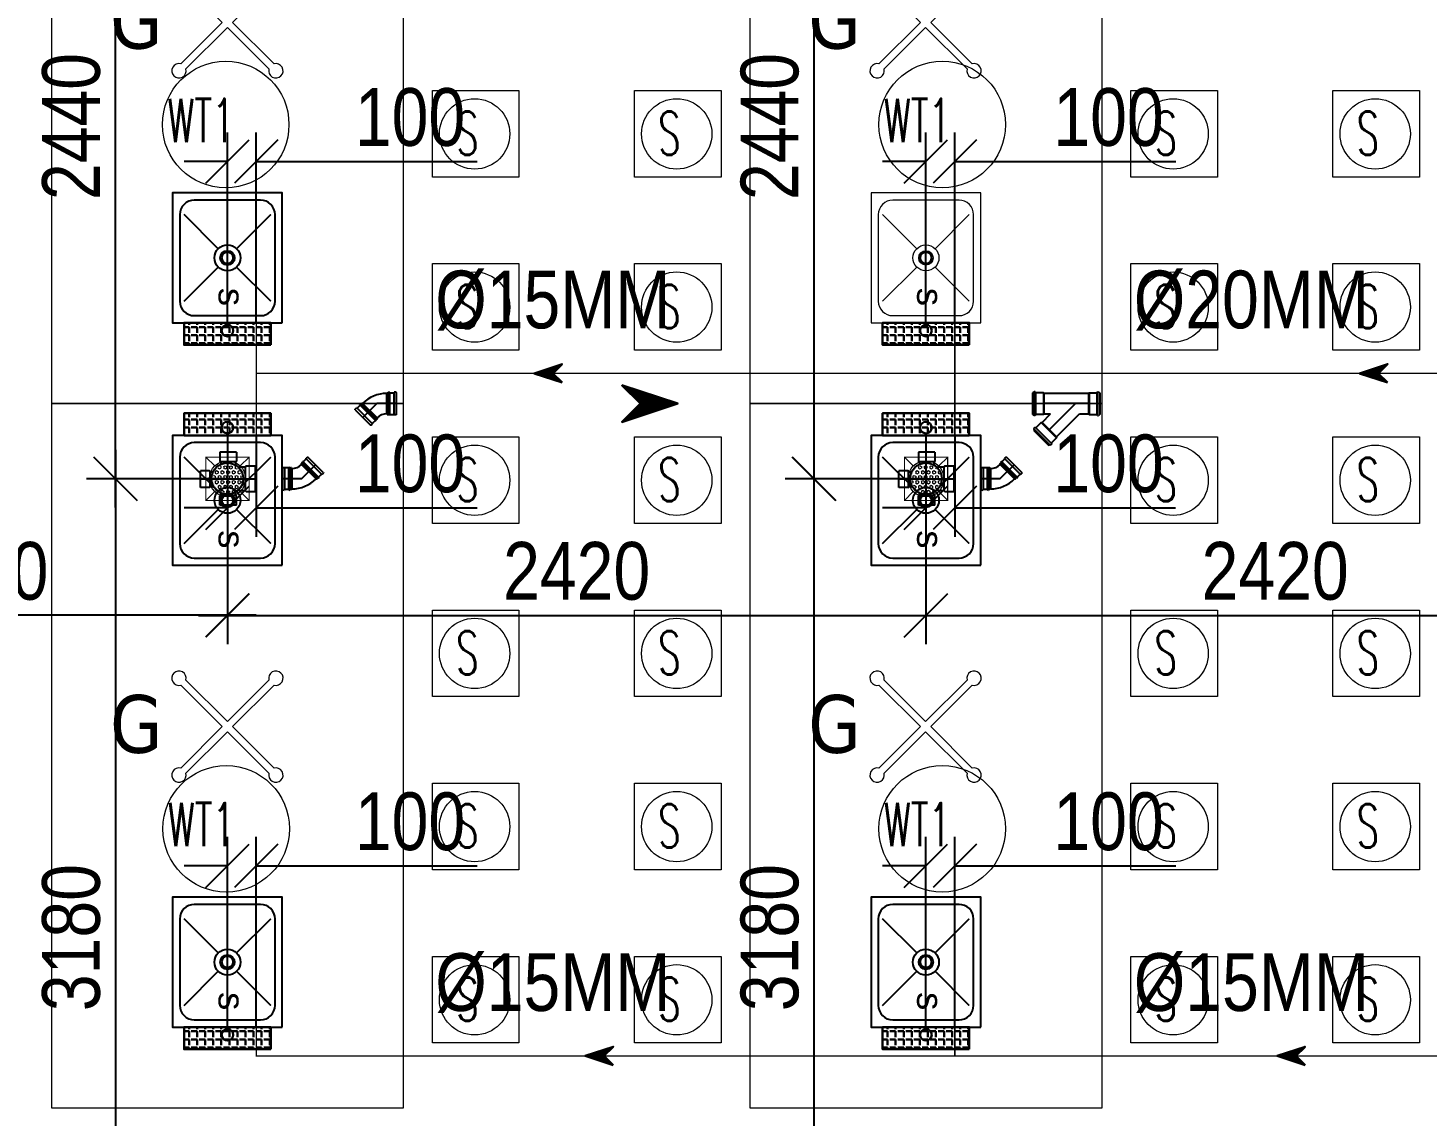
# Model space of a CAD drawing. Header units: inches. Extents: x 5899882 to 5988838, y -468923 to -96891.
# Drawn here: x 5971288 to 5976135, y -145868 to -142098 of the extents above; entities that cross this region are included whole.
import ezdxf

# ---------------------------------------------------------------- set-up
doc = ezdxf.new("R2010")
doc.units = ezdxf.units.IN
doc.header["$MEASUREMENT"] = 0
doc.linetypes.add('1', pattern=[0])
doc.layers.get('Defpoints').update_dxf_attribs({"color": 8})
for name, color, linetype in [('0- SLC ARCH LAYOUT', 7, 'Continuous'), ('0- SLC DIMENSION', 7, 'Continuous'), ('0-SLC-40 MM Waste water pipe', 3, 'Continuous'), ('0-SLC-75MM WASTE PIPE', 6, 'Continuous'), ('0-SLC-DOMESTIC LINE', 5, 'DOMESTIC_LINE'), ('0-SLC-Multi nahani trap', 6, 'Continuous'), ('0-SLC-Toilet fixture', 5, 'Continuous'), ('A-WALL-PATT', 252, 'Continuous')]:
    doc.layers.add(name, color=color, linetype=linetype)
for name, color, linetype, lineweight in [('0-SLC-100 mm Multi nahani trap jali', 253, 'Continuous', 13), ('ARLC-FUR (NOMN)', 8, 'Continuous', 9), ('ARLC-FURN', 8, 'Continuous', 9), ('ARLC-GAS BURNER', 8, 'Continuous', 5), ('ARLC-SINK', 8, 'Continuous', 9)]:
    doc.layers.add(name, color=color, linetype=linetype, lineweight=lineweight)
doc.styles.add('ARIAL', font='tahoma.ttf')
doc.styles.add('RS', font='simplex8.shx', dxfattribs={"width": 0.6, "height": 150})
doc.styles.get("Standard").update_dxf_attribs({"font": 'arial.ttf'})
doc.styles.add('swis cn bt', font='swissc.ttf')
doc.linetypes.add('DOMESTIC_LINE', pattern='A,0.5,-0.2,["DWS",ARIAL,S=0.1,R=0,X=-0.1,Y=-0.05],-0.25', length=0.95)
doc.dimstyles.new('SLC', dxfattribs={"dimtxt": 200, "dimasz": 150, "dimexe": 100, "dimexo": 0, "dimgap": 50, "dimtad": 1, "dimdec": 0, "dimrnd": 5, "dimzin": 1, "dimdsep": 46, "dimtxsty": 'swis cn bt', "dimblk": 'OBLIQUE', "dimcen": 60, "dimdle": 100, "dimclrd": 256, "dimclre": 256, "dimclrt": 256, "dimazin": 0, "dimtfac": 1, "dimtdec": 0, "dimtofl": 0, "dimtmove": 0, "dimatfit": 3, "dimfxl": 0.18, "dimtolj": 1, "dimtzin": 0, "dimarcsym": 0})

# ---------------------------------------------------------------- blocks, each defined once
blk = doc.blocks.new('sink450')
at = {"layer": 'ARLC-SINK'}
for p, q in [((5952386.3, -145910.2), (5952504.4, -146028.4)), ((5952686.3, -145910.2), (5952568.1, -146028.4)), ((5952504.4, -146092), (5952386.3, -146210.2)), ((5952568.1, -146092), (5952686.3, -146210.2))]:
    blk.add_line(p, q, dxfattribs=at)
blk.add_lwpolyline([(5952311.3, -146250.2), (5952761.3, -146250.2), (5952761.3, -145870.2), (5952311.3, -145870.2)], close=True, dxfattribs=at)
blk.add_lwpolyline([(5952386.3, -146225.2), (5952686.3, -146225.2, 0.414214), (5952736.3, -146175.2), (5952736.3, -145945.2, 0.414214), (5952686.3, -145895.2), (5952386.3, -145895.2, 0.414214), (5952336.3, -145945.2), (5952336.3, -146175.2, 0.414214)], format="xyb", close=True, dxfattribs=at)
for radius in [45, 25]:
    blk.add_circle((5952536.3, -146060.2), radius, dxfattribs=at)
at = {"layer": 'ARLC-FURN', "insert": (5952068.9, -146037.5), "char_height": 0.2, "width": 58.389, "attachment_point": 1}
blk.add_mtext('s', dxfattribs=at)
at = {"layer": 'ARLC-SINK'}
blk.add_text('s', height=90, dxfattribs=at).set_placement((5952640.1, -146090.8))
blk = doc.blocks.new('FGVRRGBV')
at = {"layer": 'ARLC-GAS BURNER'}
for points in [[(5956168.2, -143896.6), (5956312, -143752.8), (5956168.2, -143609)], [(5956329.7, -143735.1), (5956185.9, -143591.3)], [(5956329.7, -143735.1), (5956473.4, -143591.3)], [(5956491.1, -143896.6), (5956347.3, -143752.8), (5956491.1, -143609)], [(5956329.7, -143770.5), (5956185.9, -143914.3)], [(5956329.7, -143770.5), (5956473.4, -143914.3)]]:
    blk.add_lwpolyline(points, dxfattribs=at)
for centre, start, end in [((5956161.7, -143584.9), 345, 285), ((5956497.6, -143584.9), 255, 195), ((5956161.7, -143920.7), 75, 15), ((5956497.6, -143920.7), 165, 105)]:
    blk.add_arc(centre, 25, start, end, dxfattribs=at)
at = {"layer": 'ARLC-GAS BURNER', "insert": (5956014.2, -143745.3), "char_height": 200, "attachment_point": 5, "style": 'ARIAL'}
blk.add_mtext('\\A1;G', dxfattribs=at)
blk = doc.blocks.new('gr.floor')
at = {"layer": 'ARLC-FUR (NOMN)'}
for centre, radius in [((26789.1, -35418), 219.2), ((29271.4, -35418), 219.2), ((27651.5, -35450.4), 121.8), ((28351.5, -35450.4), 121.8), ((30071.5, -35450.4), 121.8), ((30771.5, -35450.4), 121.8), ((27651.5, -36050.4), 121.8), ((28351.5, -36050.4), 121.8), ((30071.5, -36050.4), 121.8), ((30771.5, -36050.4), 121.8), ((27651.5, -36650.4), 121.8), ((28351.5, -36650.4), 121.8), ((30071.5, -36650.4), 121.8), ((30771.5, -36650.4), 121.8), ((27651.5, -37250.4), 121.8), ((28351.5, -37250.4), 121.8), ((30071.5, -37250.4), 121.8), ((30771.5, -37250.4), 121.8), ((26790.8, -37858), 219.2), ((29271.4, -37858), 219.2), ((27651.5, -37850.4), 121.8), ((28351.5, -37850.4), 121.8), ((30071.5, -37850.4), 121.8), ((30771.5, -37850.4), 121.8), ((27651.5, -38450.4), 121.8), ((28351.5, -38450.4), 121.8), ((30071.5, -38450.4), 121.8), ((30771.5, -38450.4), 121.8)]:
    blk.add_circle(centre, radius, dxfattribs=at)
at = {"layer": 'ARLC-FURN'}
for points in [[(26185, -33945), (26185, -36385), (27405, -36385), (27405, -33945)], [(28605, -33945), (28605, -36385), (29825, -36385), (29825, -33945)], [(27805, -35600), (27505, -35600), (27505, -35300), (27805, -35300)], [(28505, -35600), (28205, -35600), (28205, -35300), (28505, -35300)], [(30225, -35600), (29925, -35600), (29925, -35300), (30225, -35300)], [(30925, -35600), (30625, -35600), (30625, -35300), (30925, -35300)], [(27805, -36200), (27505, -36200), (27505, -35900), (27805, -35900)], [(28505, -36200), (28205, -36200), (28205, -35900), (28505, -35900)], [(30225, -36200), (29925, -36200), (29925, -35900), (30225, -35900)], [(30925, -36200), (30625, -36200), (30625, -35900), (30925, -35900)], [(26185, -36385), (26185, -38825), (27405, -38825), (27405, -36385)], [(28605, -36385), (28605, -38825), (29825, -38825), (29825, -36385)], [(27805, -36800), (27505, -36800), (27505, -36500), (27805, -36500)], [(28505, -36800), (28205, -36800), (28205, -36500), (28505, -36500)], [(30225, -36800), (29925, -36800), (29925, -36500), (30225, -36500)], [(30925, -36800), (30625, -36800), (30625, -36500), (30925, -36500)], [(27805, -37400), (27505, -37400), (27505, -37100), (27805, -37100)], [(28505, -37400), (28205, -37400), (28205, -37100), (28505, -37100)], [(30225, -37400), (29925, -37400), (29925, -37100), (30225, -37100)], [(30925, -37400), (30625, -37400), (30625, -37100), (30925, -37100)], [(27805, -38000), (27505, -38000), (27505, -37700), (27805, -37700)], [(28505, -38000), (28205, -38000), (28205, -37700), (28505, -37700)], [(30225, -38000), (29925, -38000), (29925, -37700), (30225, -37700)], [(30925, -38000), (30625, -38000), (30625, -37700), (30925, -37700)], [(27805, -38600), (27505, -38600), (27505, -38300), (27805, -38300)], [(28505, -38600), (28205, -38600), (28205, -38300), (28505, -38300)], [(30225, -38600), (29925, -38600), (29925, -38300), (30225, -38300)], [(30925, -38600), (30625, -38600), (30625, -38300), (30925, -38300)]]:
    blk.add_lwpolyline(points, close=True, dxfattribs=at)
at = {"layer": 'ARLC-FURN', "rotation": 270}
for p in [(172855.2, 5916656.3), (175275.2, 5916656.3), (172855.2, 5915816.3), (175275.2, 5915816.3), (172855.2, 5914216.3), (175275.2, 5914216.3)]:
    blk.add_blockref('sink450', p, dxfattribs=at)
at = {"layer": 'ARLC-GAS BURNER'}
for p in [(-5929534.7, 108688.8), (-5927115.9, 108688.8), (-5929534.7, 106248.8), (-5927115.9, 106248.8)]:
    blk.add_blockref('FGVRRGBV', p, dxfattribs=at)
at = {"layer": 'ARLC-FUR (NOMN)', "style": 'RS', "width": 0.6}
for s, p in [('WT1', (26587.8, -35478.5)), ('WT1', (29070, -35478.5)), ('S ', (27587.3, -35523.2)), ('S ', (28287.3, -35523.2)), ('S ', (30007.3, -35523.2)), ('S ', (30707.3, -35523.2)), ('S ', (27587.3, -36123.2)), ('S ', (28287.3, -36123.2)), ('S ', (30007.3, -36123.2)), ('S ', (30707.3, -36123.2)), ('S ', (27587.3, -36723.2)), ('S ', (28287.3, -36723.2)), ('S ', (30007.3, -36723.2)), ('S ', (30707.3, -36723.2)), ('S ', (27587.3, -37323.2)), ('S ', (28287.3, -37323.2)), ('S ', (30007.3, -37323.2)), ('S ', (30707.3, -37323.2)), ('WT1', (26589.4, -37918.5)), ('S ', (27587.3, -37923.2)), ('S ', (28287.3, -37923.2)), ('WT1', (29070, -37918.5)), ('S ', (30007.3, -37923.2)), ('S ', (30707.3, -37923.2)), ('S ', (27587.3, -38523.2)), ('S ', (28287.3, -38523.2)), ('S ', (30007.3, -38523.2)), ('S ', (30707.3, -38523.2))]:
    blk.add_text(s, height=150, dxfattribs=at).set_placement(p)
blk = doc.blocks.new('sink22')
at = {"color": 0}
for p, q in [((-150, 150), (-31.8, 31.8)), ((-150, 150), (-31.8, 31.8)), ((31.8, 31.8), (150, 150)), ((31.8, 31.8), (150, 150)), ((-150, -150), (-31.8, -31.8)), ((-150, -150), (-31.8, -31.8)), ((31.8, -31.8), (150, -150)), ((31.8, -31.8), (150, -150))]:
    blk.add_line(p, q, dxfattribs=at)
blk.add_lwpolyline([(-225, -190), (225, -190), (225, 190), (-225, 190)], close=True, dxfattribs=at)
blk.add_lwpolyline([(-150, -165), (150, -165, 0.414214), (200, -115), (200, 115, 0.414214), (150, 165), (-150, 165, 0.414214), (-200, 115), (-200, -115, 0.414214)], format="xyb", close=True, dxfattribs=at)
for radius in [45, 45, 25, 25]:
    blk.add_circle((0, 0), radius, dxfattribs=at)
blk = doc.blocks.new('FD COVER')
at = {"layer": '0-SLC-100 mm Multi nahani trap jali'}
h = blk.add_hatch(color=1, dxfattribs=at)
h.paths.add_polyline_path([(52.4, 0, 1), (-52.4, 0, 1)])
h.paths.add_polyline_path([(-49.7, 0, -1), (49.7, 0, -1)], flags=16)
h = blk.add_hatch(dxfattribs=at)
h.set_pattern_fill('HEX', color=1, scale=45.193777, style=0)
h.set_pattern_definition([(0, (-4759.384, 4380.386), (0, 9.78474), [5.649222, -11.298444]), (120, (-4759.384, 4380.386), (-8.473833, -4.89237), [5.649222, -11.298444]), (60, (-4753.735, 4380.386), (-8.473833, 4.89237), [5.649222, -11.298444])])
h.paths.add_polyline_path([(-49.7, 0, 1), (49.7, 0, 1)])
at = {"layer": '0-SLC-100 mm Multi nahani trap jali', "color": 1, "ltscale": 3}
for p, q in [((-75, 75), (-44.2, 44.2)), ((75, 75), (44.2, 44.2)), ((-44.2, -44.2), (-75, -75)), ((44.2, -44.2), (75, -75))]:
    blk.add_line(p, q, dxfattribs=at)
at = {"layer": '0-SLC-100 mm Multi nahani trap jali', "color": 1, "ltscale": 3, "const_width": 3.75}
blk.add_lwpolyline([(-75, -75), (75, -75), (75, 75), (-75, 75)], close=True, dxfattribs=at)
at = {"layer": '0-SLC-100 mm Multi nahani trap jali', "color": 1, "ltscale": 3}
blk.add_circle((0, 0), 62.5, dxfattribs=at)
blk = doc.blocks.new('A$C52224D05')
at = {"layer": '0-SLC-Multi nahani trap', "linetype": 'Continuous'}
h = blk.add_hatch(color=256, dxfattribs=at)
h.paths.add_polyline_path([(58.1, 0, 1), (-57.9, 0, 1)])
h.paths.add_polyline_path([(-54.9, 0, -1), (55.1, 0, -1)], flags=16)
for p, q in [((0, 103.7), (0, -103.7)), ((-25.9, 91.4), (-25.9, 77.8)), ((31.1, 91.4), (-25.9, 91.4)), ((-25.9, 77.8), (-25.9, 60.2)), ((28.7, 57.9), (-23.6, 57.9)), ((-22.4, 57.9), (-22.4, 50.2)), ((27.6, 57.9), (27.6, 47.6)), ((31.1, 91.4), (31.1, 77.8)), ((31.1, 77.8), (31.1, 60.2)), ((-96.3, 0), (95.2, 0)), ((-78.2, 26.7), (-93.7, 26.7)), ((-93.7, -30.2), (-93.7, 26.7)), ((-62.6, 26.7), (-78.2, 26.7)), ((-60.3, -27.9), (-60.3, 24.4)), ((-60.3, 23.3), (-50.5, 23.3)), ((41.1, 41), (63, 41)), ((63, -41.5), (63, 41.5)), ((65.5, 44), (74, 44)), ((74, 44), (97.8, 44)), ((97.8, -44), (97.8, 44)), ((-78.2, -30.2), (-93.7, -30.2)), ((-62.6, -30.2), (-77.7, -30.2)), ((-60.3, -26.7), (-50.5, -26.7)), ((27.6, -57.9), (27.6, -47.6)), ((41.1, -41), (63, -41)), ((65.5, -44), (74, -44)), ((74, -44), (97.8, -44)), ((-25.9, -77.8), (-25.9, -60.2)), ((-25.9, -91.4), (-25.9, -77.8)), ((31.1, -91.4), (-25.9, -91.4)), ((28.7, -57.9), (-23.6, -57.9)), ((-22.4, -57.9), (-22.4, -50.2)), ((31.1, -77.8), (31.1, -60.2)), ((31.1, -91.4), (31.1, -77.8))]:
    blk.add_line(p, q, dxfattribs=at)
blk.add_circle((0.1, 0), 55, dxfattribs=at)
for centre, radius, start, end in [((-23.6, 60.2), 2.33, 180, 270), ((28.7, 60.2), 2.33, 270, 0), ((-62.6, 24.4), 2.33, 0, 90), ((65.5, 41.5), 2.5, 90, 180), ((-62.6, -27.9), 2.33, 270, 0), ((65.5, -41.5), 2.5, 180, 270), ((-23.6, -60.2), 2.33, 90, 180), ((28.7, -60.2), 2.33, 0, 90)]:
    blk.add_arc(centre, radius, start, end, dxfattribs=at)
blk = doc.blocks.new('1248')
at = {"color": 0}
for p, q in [((-21.4, 74.3), (-74.3, 21.4)), ((-15.6, 68.6), (-68.6, 15.6)), ((-57.9, 4.9), (-4.9, 57.9)), ((-1.5, 54.5), (-54.5, 1.5)), ((-52.1, -0.9), (1, 52.1)), ((-52.1, -0.9), (1, 52.1)), ((0.8, 49.3), (-49.3, -0.8)), ((-21.4, 74.3), (-19.5, 75)), ((-19.5, 75), (-15, 70.5)), ((-15.6, 68.6), (-15, 70.5)), ((-4.9, 57.9), (-15.6, 68.6)), ((-4.9, 57.9), (-3, 58.5)), ((-3, 58.5), (-0.9, 56.5)), ((-1.5, 54.5), (-0.9, 56.5)), ((1, 52.1), (-1.5, 54.5)), ((0.8, 49.3), (1, 52.1)), ((-74.3, 21.4), (-75, 19.5)), ((-75, 19.5), (-70.6, 15)), ((-68.6, 15.6), (-70.6, 15)), ((-57.9, 4.9), (-68.6, 15.6)), ((-57.9, 4.9), (-58.5, 3)), ((-58.5, 3), (-56.5, 0.9)), ((-54.5, 1.5), (-56.5, 0.9)), ((-52.1, -0.9), (-54.5, 1.5)), ((34.2, -35.4), (34.3, 35.4)), ((34.3, 35.4), (36.2, 37.5)), ((36.2, 37.5), (39.6, 37.5)), ((36.2, 37.5), (36.2, -37.5)), ((36.2, 37.5), (36.2, -37.5)), ((39.6, 37.5), (40.5, 39.3)), ((39.6, -37.5), (39.6, 37.5)), ((43.5, 39.3), (40.5, 39.3)), ((44.4, 37.5), (43.5, 39.3)), ((44.4, 37.5), (59.5, 37.5)), ((44.4, 37.5), (44.4, -37.5)), ((59.5, 37.5), (60.5, 39.3)), ((59.5, -37.5), (59.5, 37.5)), ((66.8, 39.3), (60.5, 39.3)), ((66.8, 39.3), (67.8, 37.5)), ((67.8, -37.5), (67.8, 37.5)), ((-49.3, -0.8), (-52.1, -0.9)), ((34.2, -35.4), (36.2, -37.5)), ((36.2, -37.5), (39.6, -37.5)), ((39.6, -37.5), (40.5, -39.3)), ((43.5, -39.3), (40.5, -39.3)), ((44.4, -37.5), (43.5, -39.3)), ((44.4, -37.5), (59.5, -37.5)), ((59.5, -37.5), (60.5, -39.3)), ((66.8, -39.3), (60.5, -39.3)), ((67.8, -37.5), (66.8, -39.3))]:
    blk.add_line(p, q, dxfattribs=at)
at = {"color": 8}
blk.add_lwpolyline([(-47.9, 47.9), (0, 0), (67.8, 0)], dxfattribs=at)
at = {"color": 0}
for major_axis, start_param, end_param in [((0, 47.3), 2.356166, 3.141564), ((0, 118.1), 2.356191, 3.14159)]:
    blk.add_ellipse((34.3, 82.7), major_axis=major_axis, ratio=1, start_param=start_param, end_param=end_param, dxfattribs=at)
blk = doc.blocks.new('A$C23A5667F')
at = {"color": 0}
for p, q in [((-192.7, 122), (-122, 192.7)), ((-190.9, 117.9), (-117.9, 190.9)), ((-183.9, 110.8), (-110.8, 183.9)), ((-157.3, 86.6), (-86.6, 157.3)), ((-153.8, 86.6), (-86.6, 153.8)), ((-119, 189.7), (-122, 192.7)), ((-110.8, 187.4), (-114.3, 190.9)), ((-86.9, 157.6), (-112, 182.7)), ((-86.6, 157), (-86.6, 153.8)), ((-86.6, 153.8), (19.7, 47.5)), ((-189.7, 119), (-192.7, 122)), ((-187.4, 110.8), (-190.9, 114.3)), ((-157.6, 86.9), (-182.7, 112)), ((-157, 86.6), (-153.8, 86.6)), ((-153.8, 86.6), (-114.7, 47.5)), ((-193.3, 50), (-197.5, 50)), ((-197.5, -50), (-197.5, 50)), ((-193.3, -51.7), (-193.3, 51.7)), ((-185.8, 54.2), (-190.8, 54.2)), ((-183.3, -51.7), (-183.3, 51.7)), ((-147.8, 50), (-183.3, 50)), ((-147.5, -50), (-147.5, 50)), ((-147.3, 49.8), (-145, 47.5)), ((-145, -47.5), (-145, 47.5)), ((63.4, 49.8), (61.2, 47.5)), ((61.2, -47.5), (61.2, 47.5)), ((63.7, -50), (63.7, 50)), ((64, 50), (99.5, 50)), ((99.5, -51.7), (99.5, 51.7)), ((102, 54.2), (107, 54.2)), ((109.5, -51.7), (109.5, 51.7)), ((109.5, 50), (113.7, 50)), ((113.7, -50), (113.7, 50)), ((-193.3, -50), (-197.5, -50)), ((-185.8, -54.2), (-190.8, -54.2)), ((-147.8, -50), (-183.3, -50)), ((-147.3, -49.8), (-145, -47.5)), ((63.4, -49.8), (61.2, -47.5)), ((64, -50), (99.5, -50)), ((102, -54.2), (107, -54.2)), ((109.5, -50), (113.7, -50))]:
    blk.add_line(p, q, dxfattribs=at)
at = {"color": 8}
for points in [[(-120.2, 120.2), (0, 0)], [(61.2, 0), (-145, 0)]]:
    blk.add_lwpolyline(points, dxfattribs=at)
at = {"color": 0}
for points in [[(-145, 47.5), (-114.7, 47.5)], [(19.7, 47.5), (61.2, 47.5)], [(61.2, -47.5), (-145, -47.5)]]:
    blk.add_lwpolyline(points, dxfattribs=at)
for centre, radius, start, end in [((-116.1, 189.2), 2.5, 45, 135), ((-112.6, 185.6), 2.5, 315, 45), ((-87.5, 157), 0.833, 0, 45), ((-189.2, 116.1), 2.5, 135, 225), ((-185.6, 112.6), 2.5, 225, 315), ((-157, 87.5), 0.833, 225, 270), ((-190.8, 51.7), 2.5, 90, 180), ((-185.8, 51.7), 2.5, 0, 90), ((-147.8, 49.2), 0.833, 45, 90), ((64, 49.2), 0.833, 90, 135), ((102, 51.7), 2.5, 90, 180), ((107, 51.7), 2.5, 0, 90), ((-190.8, -51.7), 2.5, 180, 270), ((-185.8, -51.7), 2.5, 270, 0), ((-147.8, -49.2), 0.833, 270, 315), ((64, -49.2), 0.833, 225, 270), ((102, -51.7), 2.5, 180, 270), ((107, -51.7), 2.5, 270, 0)]:
    blk.add_arc(centre, radius, start, end, dxfattribs=at)
blk = doc.blocks.new('ARR')
h = blk.add_hatch()
h.set_pattern_fill('ANSI31', color=256)
h.paths.add_polyline_path([(-80, 80), (0, 0), (-80, -80), (162.3, 0)])
at = {"color": 7, "lineweight": 30}
blk.add_lwpolyline([(-80, -80), (0, 0), (-80, 80), (162.3, 0), (-80, -80)], dxfattribs=at)
blk = doc.blocks.new('_OBLIQUE')
at = {"color": 0, "linetype": 'ByBlock'}
blk.add_line((-0.5, -0.5), (0.5, 0.5), dxfattribs=at)
blk = doc.blocks.new('*D453')
at = {"layer": '0- SLC DIMENSION', "lineweight": -2, "transparency": 16777216}
for p, q in [((5971591, -143559.5), (5971591, -146939.5)), ((5971882.6, -143659.5), (5971491, -143659.5)), ((5971882.6, -146839.5), (5971491, -146839.5))]:
    blk.add_line(p, q, dxfattribs=at)
at = {"layer": 'Defpoints', "color": 0, "transparency": 16777216}
for p in [(5971882.6, -143659.5), (5971591, -146839.5), (5971882.6, -146839.5)]:
    blk.add_point(p, dxfattribs=at)
at = {"layer": '0- SLC DIMENSION', "lineweight": -2, "transparency": 16777216, "xscale": 150, "yscale": 150, "zscale": 150}
for p, rotation in [((5971591, -143659.5), 90), ((5971591, -146839.5), 270)]:
    blk.add_blockref('_OBLIQUE', p, dxfattribs=dict(at, rotation=rotation))
at = {"layer": '0- SLC DIMENSION', "transparency": 16777216, "insert": (5971438.3, -145249.5), "char_height": 200, "attachment_point": 5, "rotation": 90, "style": 'swis cn bt'}
blk.add_mtext('\\A1;3180', dxfattribs=at)
blk = doc.blocks.new('*D454')
at = {"layer": '0- SLC DIMENSION', "lineweight": -2, "transparency": 16777216}
for p, q in [((5970228.9, -143568.1), (5970228.9, -144232.8)), ((5971978.9, -143568.1), (5971978.9, -144232.8)), ((5972078.9, -144132.8), (5970128.9, -144132.8))]:
    blk.add_line(p, q, dxfattribs=at)
at = {"layer": 'Defpoints', "color": 0, "transparency": 16777216}
for p in [(5970228.9, -143568.1), (5971978.9, -143568.1), (5970228.9, -144132.8)]:
    blk.add_point(p, dxfattribs=at)
at = {"layer": '0- SLC DIMENSION', "lineweight": -2, "transparency": 16777216, "xscale": 150, "yscale": 150, "zscale": 150, "rotation": 180}
blk.add_blockref('_OBLIQUE', (5970228.9, -144132.8), dxfattribs=at)
at = {"layer": '0- SLC DIMENSION', "lineweight": -2, "transparency": 16777216, "xscale": 150, "yscale": 150, "zscale": 150}
blk.add_blockref('_OBLIQUE', (5971978.9, -144132.8), dxfattribs=at)
at = {"layer": '0- SLC DIMENSION', "transparency": 16777216, "insert": (5971103.9, -143980.2), "char_height": 200, "attachment_point": 5, "style": 'swis cn bt'}
blk.add_mtext('\\A1;1750', dxfattribs=at)
blk = doc.blocks.new('*D455')
at = {"layer": '0- SLC DIMENSION', "lineweight": -2, "transparency": 16777216}
for p, q in [((5971978.9, -143509.5), (5971978.9, -144233)), ((5974398.9, -143659.5), (5974398.9, -144233)), ((5971878.9, -144133), (5974498.9, -144133))]:
    blk.add_line(p, q, dxfattribs=at)
at = {"layer": 'Defpoints', "color": 0, "transparency": 16777216}
for p in [(5971978.9, -143509.5), (5974398.9, -143659.5), (5974398.9, -144133)]:
    blk.add_point(p, dxfattribs=at)
at = {"layer": '0- SLC DIMENSION', "lineweight": -2, "transparency": 16777216, "xscale": 150, "yscale": 150, "zscale": 150, "rotation": 180}
blk.add_blockref('_OBLIQUE', (5971978.9, -144133), dxfattribs=at)
at = {"layer": '0- SLC DIMENSION', "lineweight": -2, "transparency": 16777216, "xscale": 150, "yscale": 150, "zscale": 150}
blk.add_blockref('_OBLIQUE', (5974398.9, -144133), dxfattribs=at)
at = {"layer": '0- SLC DIMENSION', "transparency": 16777216, "insert": (5973188.9, -143980.2), "char_height": 200, "attachment_point": 5, "style": 'swis cn bt'}
blk.add_mtext('\\A1;2420', dxfattribs=at)
blk = doc.blocks.new('*D456')
at = {"layer": '0- SLC DIMENSION', "lineweight": -2, "transparency": 16777216}
for p, q in [((5974398.9, -143659.5), (5974398.9, -144233)), ((5976818.3, -143659.5), (5976818.3, -144233)), ((5974298.9, -144133), (5976918.3, -144133))]:
    blk.add_line(p, q, dxfattribs=at)
at = {"layer": 'Defpoints', "color": 0, "transparency": 16777216}
for p in [(5974398.9, -143659.5), (5976818.3, -143659.5), (5976818.3, -144133)]:
    blk.add_point(p, dxfattribs=at)
at = {"layer": '0- SLC DIMENSION', "lineweight": -2, "transparency": 16777216, "xscale": 150, "yscale": 150, "zscale": 150, "rotation": 180}
blk.add_blockref('_OBLIQUE', (5974398.9, -144133), dxfattribs=at)
at = {"layer": '0- SLC DIMENSION', "lineweight": -2, "transparency": 16777216, "xscale": 150, "yscale": 150, "zscale": 150}
blk.add_blockref('_OBLIQUE', (5976818.3, -144133), dxfattribs=at)
at = {"layer": '0- SLC DIMENSION', "transparency": 16777216, "insert": (5975608.6, -143980.2), "char_height": 200, "attachment_point": 5, "style": 'swis cn bt'}
blk.add_mtext('\\A1;2420', dxfattribs=at)
blk = doc.blocks.new('*D457')
at = {"layer": '0- SLC DIMENSION', "lineweight": -2, "transparency": 16777216}
for p, q in [((5971591.2, -143759.5), (5971591.2, -141119.5)), ((5971978.9, -141219.5), (5971491.2, -141219.5)), ((5971978.3, -143659.5), (5971491.2, -143659.5))]:
    blk.add_line(p, q, dxfattribs=at)
at = {"layer": 'Defpoints', "color": 0, "transparency": 16777216}
for p in [(5971591.2, -141219.5), (5971978.9, -141219.5), (5971978.3, -143659.5)]:
    blk.add_point(p, dxfattribs=at)
at = {"layer": '0- SLC DIMENSION', "lineweight": -2, "transparency": 16777216, "xscale": 150, "yscale": 150, "zscale": 150}
for p, rotation in [((5971591.2, -141219.5), 90), ((5971591.2, -143659.5), 270)]:
    blk.add_blockref('_OBLIQUE', p, dxfattribs=dict(at, rotation=rotation))
at = {"layer": '0- SLC DIMENSION', "transparency": 16777216, "insert": (5971438.4, -142439.5), "char_height": 200, "attachment_point": 5, "rotation": 90, "style": 'swis cn bt'}
blk.add_mtext('\\A1;2440', dxfattribs=at)
blk = doc.blocks.new('*D466')
at = {"layer": '0- SLC DIMENSION', "lineweight": -2, "transparency": 16777216}
for p, q in [((5974011, -143559.5), (5974011, -146939.5)), ((5974302.6, -143659.5), (5973911, -143659.5)), ((5974302.6, -146839.5), (5973911, -146839.5))]:
    blk.add_line(p, q, dxfattribs=at)
at = {"layer": 'Defpoints', "color": 0, "transparency": 16777216}
for p in [(5974302.6, -143659.5), (5974011, -146839.5), (5974302.6, -146839.5)]:
    blk.add_point(p, dxfattribs=at)
at = {"layer": '0- SLC DIMENSION', "lineweight": -2, "transparency": 16777216, "xscale": 150, "yscale": 150, "zscale": 150}
for p, rotation in [((5974011, -143659.5), 90), ((5974011, -146839.5), 270)]:
    blk.add_blockref('_OBLIQUE', p, dxfattribs=dict(at, rotation=rotation))
at = {"layer": '0- SLC DIMENSION', "transparency": 16777216, "insert": (5973858.3, -145249.5), "char_height": 200, "attachment_point": 5, "rotation": 90, "style": 'swis cn bt'}
blk.add_mtext('\\A1;3180', dxfattribs=at)
blk = doc.blocks.new('*D467')
at = {"layer": '0- SLC DIMENSION', "lineweight": -2, "transparency": 16777216}
for p, q in [((5974011.2, -143759.5), (5974011.2, -141119.5)), ((5974398.9, -141219.5), (5973911.2, -141219.5)), ((5974398.3, -143659.5), (5973911.2, -143659.5))]:
    blk.add_line(p, q, dxfattribs=at)
at = {"layer": 'Defpoints', "color": 0, "transparency": 16777216}
for p in [(5974011.2, -141219.5), (5974398.9, -141219.5), (5974398.3, -143659.5)]:
    blk.add_point(p, dxfattribs=at)
at = {"layer": '0- SLC DIMENSION', "lineweight": -2, "transparency": 16777216, "xscale": 150, "yscale": 150, "zscale": 150}
for p, rotation in [((5974011.2, -141219.5), 90), ((5974011.2, -143659.5), 270)]:
    blk.add_blockref('_OBLIQUE', p, dxfattribs=dict(at, rotation=rotation))
at = {"layer": '0- SLC DIMENSION', "transparency": 16777216, "insert": (5973858.4, -142439.5), "char_height": 200, "attachment_point": 5, "rotation": 90, "style": 'swis cn bt'}
blk.add_mtext('\\A1;2440', dxfattribs=at)
blk = doc.blocks.new('*D597')
at = {"layer": '0- SLC DIMENSION', "lineweight": -2, "transparency": 16777216}
for p, q in [((5971978.9, -143509.5), (5971978.9, -143860.5)), ((5972078.8, -143509.5), (5972078.8, -143860.5)), ((5971978.9, -143760.5), (5971828.9, -143760.5)), ((5972078.8, -143760.5), (5972844, -143760.5))]:
    blk.add_line(p, q, dxfattribs=at)
at = {"layer": 'Defpoints', "color": 0, "transparency": 16777216}
for p in [(5971978.9, -143509.5), (5972078.8, -143509.5), (5972078.8, -143760.5)]:
    blk.add_point(p, dxfattribs=at)
at = {"layer": '0- SLC DIMENSION', "lineweight": -2, "transparency": 16777216, "xscale": 150, "yscale": 150, "zscale": 150}
blk.add_blockref('_OBLIQUE', (5971978.9, -143760.5), dxfattribs=at)
at = {"layer": '0- SLC DIMENSION', "lineweight": -2, "transparency": 16777216, "xscale": 150, "yscale": 150, "zscale": 150, "rotation": 180}
blk.add_blockref('_OBLIQUE', (5972078.8, -143760.5), dxfattribs=at)
at = {"layer": '0- SLC DIMENSION', "transparency": 16777216, "insert": (5972611.4, -143607.8), "char_height": 200, "attachment_point": 5, "style": 'swis cn bt'}
blk.add_mtext('\\A1;100', dxfattribs=at)
blk = doc.blocks.new('*D598')
at = {"layer": '0- SLC DIMENSION', "lineweight": -2, "transparency": 16777216}
for p, q in [((5974398.9, -143509.5), (5974398.9, -143860.5)), ((5974498.8, -143509.5), (5974498.8, -143860.5)), ((5974398.9, -143760.5), (5974248.9, -143760.5)), ((5974498.8, -143760.5), (5975264, -143760.5))]:
    blk.add_line(p, q, dxfattribs=at)
at = {"layer": 'Defpoints', "color": 0, "transparency": 16777216}
for p in [(5974398.9, -143509.5), (5974498.8, -143509.5), (5974498.8, -143760.5)]:
    blk.add_point(p, dxfattribs=at)
at = {"layer": '0- SLC DIMENSION', "lineweight": -2, "transparency": 16777216, "xscale": 150, "yscale": 150, "zscale": 150}
blk.add_blockref('_OBLIQUE', (5974398.9, -143760.5), dxfattribs=at)
at = {"layer": '0- SLC DIMENSION', "lineweight": -2, "transparency": 16777216, "xscale": 150, "yscale": 150, "zscale": 150, "rotation": 180}
blk.add_blockref('_OBLIQUE', (5974498.8, -143760.5), dxfattribs=at)
at = {"layer": '0- SLC DIMENSION', "transparency": 16777216, "insert": (5975031.4, -143607.8), "char_height": 200, "attachment_point": 5, "style": 'swis cn bt'}
blk.add_mtext('\\A1;100', dxfattribs=at)
blk = doc.blocks.new('*D600')
at = {"layer": '0- SLC DIMENSION', "lineweight": -2, "transparency": 16777216}
for p, q in [((5971978.9, -145559.5), (5971978.9, -144900.5)), ((5972078.9, -145559.5), (5972078.9, -144900.5)), ((5971978.9, -145000.5), (5971828.9, -145000.5)), ((5972078.9, -145000.5), (5972844.1, -145000.5))]:
    blk.add_line(p, q, dxfattribs=at)
at = {"layer": 'Defpoints', "color": 0, "transparency": 16777216}
for p in [(5972078.9, -145000.5), (5971978.9, -145559.5), (5972078.9, -145559.5)]:
    blk.add_point(p, dxfattribs=at)
at = {"layer": '0- SLC DIMENSION', "lineweight": -2, "transparency": 16777216, "xscale": 150, "yscale": 150, "zscale": 150}
blk.add_blockref('_OBLIQUE', (5971978.9, -145000.5), dxfattribs=at)
at = {"layer": '0- SLC DIMENSION', "lineweight": -2, "transparency": 16777216, "xscale": 150, "yscale": 150, "zscale": 150, "rotation": 180}
blk.add_blockref('_OBLIQUE', (5972078.9, -145000.5), dxfattribs=at)
at = {"layer": '0- SLC DIMENSION', "transparency": 16777216, "insert": (5972611.5, -144847.8), "char_height": 200, "attachment_point": 5, "style": 'swis cn bt'}
blk.add_mtext('\\A1;100', dxfattribs=at)
blk = doc.blocks.new('*D601')
at = {"layer": '0- SLC DIMENSION', "lineweight": -2, "transparency": 16777216}
for p, q in [((5974398.9, -145559.5), (5974398.9, -144900.5)), ((5974498.9, -145559.5), (5974498.9, -144900.5)), ((5974398.9, -145000.5), (5974248.9, -145000.5)), ((5974498.9, -145000.5), (5975264.1, -145000.5))]:
    blk.add_line(p, q, dxfattribs=at)
at = {"layer": 'Defpoints', "color": 0, "transparency": 16777216}
for p in [(5974498.9, -145000.5), (5974398.9, -145559.5), (5974498.9, -145559.5)]:
    blk.add_point(p, dxfattribs=at)
at = {"layer": '0- SLC DIMENSION', "lineweight": -2, "transparency": 16777216, "xscale": 150, "yscale": 150, "zscale": 150}
blk.add_blockref('_OBLIQUE', (5974398.9, -145000.5), dxfattribs=at)
at = {"layer": '0- SLC DIMENSION', "lineweight": -2, "transparency": 16777216, "xscale": 150, "yscale": 150, "zscale": 150, "rotation": 180}
blk.add_blockref('_OBLIQUE', (5974498.9, -145000.5), dxfattribs=at)
at = {"layer": '0- SLC DIMENSION', "transparency": 16777216, "insert": (5975031.5, -144847.8), "char_height": 200, "attachment_point": 5, "style": 'swis cn bt'}
blk.add_mtext('\\A1;100', dxfattribs=at)
blk = doc.blocks.new('*D604')
at = {"layer": '0- SLC DIMENSION', "lineweight": -2, "transparency": 16777216}
for p, q in [((5974398.9, -143119.5), (5974398.9, -142460.5)), ((5974498.9, -143119.5), (5974498.9, -142460.5)), ((5974398.9, -142560.5), (5974248.9, -142560.5)), ((5974498.9, -142560.5), (5975264.1, -142560.5))]:
    blk.add_line(p, q, dxfattribs=at)
at = {"layer": 'Defpoints', "color": 0, "transparency": 16777216}
for p in [(5974498.9, -142560.5), (5974398.9, -143119.5), (5974498.9, -143119.5)]:
    blk.add_point(p, dxfattribs=at)
at = {"layer": '0- SLC DIMENSION', "lineweight": -2, "transparency": 16777216, "xscale": 150, "yscale": 150, "zscale": 150}
blk.add_blockref('_OBLIQUE', (5974398.9, -142560.5), dxfattribs=at)
at = {"layer": '0- SLC DIMENSION', "lineweight": -2, "transparency": 16777216, "xscale": 150, "yscale": 150, "zscale": 150, "rotation": 180}
blk.add_blockref('_OBLIQUE', (5974498.9, -142560.5), dxfattribs=at)
at = {"layer": '0- SLC DIMENSION', "transparency": 16777216, "insert": (5975031.5, -142407.8), "char_height": 200, "attachment_point": 5, "style": 'swis cn bt'}
blk.add_mtext('\\A1;100', dxfattribs=at)
blk = doc.blocks.new('*D605')
at = {"layer": '0- SLC DIMENSION', "lineweight": -2, "transparency": 16777216}
for p, q in [((5971978.9, -143119.5), (5971978.9, -142460.5)), ((5972078.9, -143119.5), (5972078.9, -142460.5)), ((5971978.9, -142560.5), (5971828.9, -142560.5)), ((5972078.9, -142560.5), (5972844.1, -142560.5))]:
    blk.add_line(p, q, dxfattribs=at)
at = {"layer": 'Defpoints', "color": 0, "transparency": 16777216}
for p in [(5972078.9, -142560.5), (5971978.9, -143119.5), (5972078.9, -143119.5)]:
    blk.add_point(p, dxfattribs=at)
at = {"layer": '0- SLC DIMENSION', "lineweight": -2, "transparency": 16777216, "xscale": 150, "yscale": 150, "zscale": 150}
blk.add_blockref('_OBLIQUE', (5971978.9, -142560.5), dxfattribs=at)
at = {"layer": '0- SLC DIMENSION', "lineweight": -2, "transparency": 16777216, "xscale": 150, "yscale": 150, "zscale": 150, "rotation": 180}
blk.add_blockref('_OBLIQUE', (5972078.9, -142560.5), dxfattribs=at)
at = {"layer": '0- SLC DIMENSION', "transparency": 16777216, "insert": (5972611.5, -142407.8), "char_height": 200, "attachment_point": 5, "style": 'swis cn bt'}
blk.add_mtext('\\A1;100', dxfattribs=at)

msp = doc.modelspace()

# ---------------------------------------------------------------- block references
at = {"layer": '0- SLC ARCH LAYOUT'}
msp.add_blockref('gr.floor', (5945183.9, -107014.5), dxfattribs=at)

# ---------------------------------------------------------------- next in the draw order: hatches: boundary and pattern name
at = {"layer": 'A-WALL-PATT', "lineweight": 30}
h = msp.add_hatch(dxfattribs=at)
h.set_pattern_fill('ANGLE', color=8, scale=4, angle=-180)
h.set_pattern_definition([(180, (6004060.773, -148079.59), (-2e-14, -27.94), [20.32, -7.62]), (270, (6004060.773, -148079.59), (27.94, -2e-14), [20.32, -7.62])])
h.paths.add_polyline_path([(5972128.8, -143196.1), (5971828.8, -143196.1), (5971828.9, -143119.4), (5972128.9, -143119.5)])
h = msp.add_hatch(dxfattribs=at)
h.set_pattern_fill('ANGLE', color=8, scale=4, angle=-180)
h.set_pattern_definition([(180, (6006480.773, -148079.59), (-2e-14, -27.94), [20.32, -7.62]), (270, (6006480.773, -148079.59), (27.94, -2e-14), [20.32, -7.62])])
h.paths.add_polyline_path([(5974548.8, -143196.1), (5974248.8, -143196.1), (5974248.9, -143119.4), (5974548.9, -143119.5)])
h = msp.add_hatch(dxfattribs=at)
h.set_pattern_fill('ANGLE', color=8, scale=4, angle=-180)
h.set_pattern_definition([(180, (6004060.773, -152646.243), (-2e-14, -27.94), [20.32, -7.62]), (270, (6004060.773, -152646.243), (27.94, -2e-14), [20.32, -7.62])])
h.paths.add_polyline_path([(5972128.8, -143509.5), (5971828.8, -143509.4), (5971828.9, -143432.8), (5972128.9, -143432.8)])
h = msp.add_hatch(dxfattribs=at)
h.set_pattern_fill('ANGLE', color=8, scale=4, angle=-180)
h.set_pattern_definition([(180, (6006480.773, -152646.243), (-2e-14, -27.94), [20.32, -7.62]), (270, (6006480.773, -152646.243), (27.94, -2e-14), [20.32, -7.62])])
h.paths.add_polyline_path([(5974548.8, -143509.5), (5974248.8, -143509.4), (5974248.9, -143432.8), (5974548.9, -143432.8)])
h = msp.add_hatch(dxfattribs=at)
h.set_pattern_fill('ANGLE', color=8, scale=4, angle=-180)
h.set_pattern_definition([(180, (6004060.773, -150519.59), (-2e-14, -27.94), [20.32, -7.62]), (270, (6004060.773, -150519.59), (27.94, -2e-14), [20.32, -7.62])])
h.paths.add_polyline_path([(5972128.8, -145636.1), (5971828.8, -145636.1), (5971828.9, -145559.4), (5972128.9, -145559.5)])
h = msp.add_hatch(dxfattribs=at)
h.set_pattern_fill('ANGLE', color=8, scale=4, angle=-180)
h.set_pattern_definition([(180, (6006480.773, -150519.59), (-2e-14, -27.94), [20.32, -7.62]), (270, (6006480.773, -150519.59), (27.94, -2e-14), [20.32, -7.62])])
h.paths.add_polyline_path([(5974548.8, -145636.1), (5974248.8, -145636.1), (5974248.9, -145559.4), (5974548.9, -145559.5)])

# ---------------------------------------------------------------- next in the draw order: linework, layer by layer
at = {"layer": '0-SLC-40 MM Waste water pipe', "lineweight": 30}
for centre in [(5971978.9, -142893.8), (5974398.9, -142893.8), (5971978.9, -143146.4), (5974398.9, -143146.4), (5971978.9, -143482.6), (5974398.9, -143482.6), (5971978.9, -143735.1), (5974398.9, -143735.1), (5971978.9, -145333.8), (5974398.9, -145333.8), (5971978.9, -145586.4), (5974398.9, -145586.4)]:
    msp.add_circle(centre, 20, dxfattribs=at)
at = {"layer": '0-SLC-DOMESTIC LINE', "color": 5, "linetype": '1', "const_width": 5}
for points in [[(5972078.9, -143119.5), (5972078.9, -143294.5)], [(5972078.9, -143119.5), (5972078.9, -143294.5)], [(5974498.9, -143119.5), (5974498.9, -143294.5)], [(5974498.9, -143119.5), (5974498.9, -143294.5)], [(5972078.9, -143294.5), (5979282, -143294.5)], [(5972078.9, -143498.8), (5972078.9, -143294.5)], [(5972078.9, -143508.2), (5972078.9, -143294.5)], [(5974498.9, -143498.8), (5974498.9, -143294.5)], [(5974498.9, -143508.2), (5974498.9, -143294.5)], [(5971978.9, -143508.8), (5971978.9, -143459.5)], [(5972078.9, -145559.5), (5972078.9, -145659.5), (5979282, -145659.5)], [(5974498.9, -145659.5), (5974498.8, -145559.5)]]:
    msp.add_lwpolyline(points, dxfattribs=at)
at = {"layer": 'A-WALL-PATT', "color": 8, "lineweight": 30}
for points in [[(5972128.8, -143196.1), (5971828.8, -143196.1), (5971828.9, -143119.4), (5972128.9, -143119.5)], [(5974548.8, -143196.1), (5974248.8, -143196.1), (5974248.9, -143119.4), (5974548.9, -143119.5)], [(5972128.8, -143509.5), (5971828.8, -143509.4), (5971828.9, -143432.8), (5972128.9, -143432.8)], [(5974548.8, -143509.5), (5974248.8, -143509.4), (5974248.9, -143432.8), (5974548.9, -143432.8)], [(5972128.8, -145636.1), (5971828.8, -145636.1), (5971828.9, -145559.4), (5972128.9, -145559.5)], [(5974548.8, -145636.1), (5974248.8, -145636.1), (5974248.9, -145559.4), (5974548.9, -145559.5)]]:
    msp.add_lwpolyline(points, close=True, dxfattribs=at)

# ---------------------------------------------------------------- next in the draw order: block references
at = {"layer": '0-SLC-100 mm Multi nahani trap jali', "lineweight": -3, "rotation": 270}
for p in [(5971979.2, -143659.7), (5974399.2, -143659.7)]:
    msp.add_blockref('FD COVER', p, dxfattribs=at)
at = {"layer": '0-SLC-75MM WASTE PIPE'}
for name, p, xscale, yscale, zscale, rotation in [('1248', (5972496.5, -143399.5), 1.000059464691146, 1.000059464691146, 1.000059464691146, 225.0010298494571), ('A$C23A5667F', (5974916.5, -143399.5), -0.75, 0.75, 0.75, 179.9990179293432), ('1248', (5972236.6, -143659.4), 1.000059464691145, 1.000059464691145, 1.000059464691145, 45.00398853660638), ('1248', (5974656.6, -143659.4), 1.000059464691145, 1.000059464691145, 1.000059464691145, 45.00398853660638)]:
    msp.add_blockref(name, p, dxfattribs=dict(at, xscale=xscale, yscale=yscale, zscale=zscale, rotation=rotation))
at = {"layer": '0-SLC-75MM WASTE PIPE', "color": 8, "xscale": -0.8, "yscale": 0.8, "zscale": 0.8, "rotation": 180}
msp.add_blockref('ARR', (5973409.5, -143399.5), dxfattribs=at)
at = {"layer": '0-SLC-DOMESTIC LINE', "color": 5, "linetype": '1', "xscale": -0.4, "yscale": 0.4, "zscale": 0.4}
for p in [(5973106.5, -143294.5), (5975966, -143294.5), (5973283.5, -145659.5), (5975680.4, -145659.5)]:
    msp.add_blockref('ARR', p, dxfattribs=at)
at = {"layer": '0-SLC-Multi nahani trap', "linetype": 'Continuous', "extrusion": (0, 0, -1), "xscale": -1, "zscale": -1}
for p in [(-5971978.9, -143659.5), (-5974398.9, -143659.5)]:
    msp.add_blockref('A$C52224D05', p, dxfattribs=at)
at = {"layer": '0-SLC-Toilet fixture', "color": 140, "rotation": 90}
for p in [(5971978.9, -142894.5), (5971978.9, -143734.5), (5974398.9, -143734.5), (5971978.9, -145334.5), (5974398.9, -145334.5)]:
    msp.add_blockref('sink22', p, dxfattribs=at)

# ---------------------------------------------------------------- next in the draw order: texts
at = {"layer": '0-SLC-DOMESTIC LINE', "linetype": '1', "char_height": 200, "width": 687.595, "attachment_point": 1}
for s, insert in [('{\\fSwis721 Cn BT|b0|i0|c0|p34;%%C15MM}', (5972699, -142938.6)), ('{\\fSwis721 Cn BT|b0|i0|c0|p34;%%C20MM}', (5975119, -142938.6)), ('{\\fSwis721 Cn BT|b0|i0|c0|p34;%%C15MM}', (5972699, -145303.6)), ('{\\fSwis721 Cn BT|b0|i0|c0|p34;%%C15MM}', (5975119, -145303.6))]:
    msp.add_mtext(s, dxfattribs=dict(at, insert=insert))

# ---------------------------------------------------------------- next in the draw order: dimensions: what is measured, and where the dimension line sits
at = {"layer": '0- SLC DIMENSION'}
for base, p1, p2, picture, middle in [((5971591.2, -141219.5), (5971978.3, -143659.5), (5971978.9, -141219.5), '*D457', (5971438.4, -142439.5)), ((5974011.2, -141219.5), (5974398.3, -143659.5), (5974398.9, -141219.5), '*D467', (5973858.4, -142439.5)), ((5971591, -146839.5), (5971882.6, -143659.5), (5971882.6, -146839.5), '*D453', (5971438.3, -145249.5)), ((5974011, -146839.5), (5974302.6, -143659.5), (5974302.6, -146839.5), '*D466', (5973858.3, -145249.5))]:
    dim = msp.add_linear_dim(base=base, p1=p1, p2=p2, angle=90, dimstyle='SLC', override={"dimfxl": 0}, dxfattribs=at)
    dim.commit()
    dim.dimension.update_dxf_attribs({"geometry": picture, "text_midpoint": middle})
for base, p1, p2, picture, middle in [((5972078.9, -142560.5), (5971978.9, -143119.5), (5972078.9, -143119.5), '*D605', (5972611.5, -142407.8)), ((5974498.9, -142560.5), (5974398.9, -143119.5), (5974498.9, -143119.5), '*D604', (5975031.5, -142407.8)), ((5972078.8, -143760.5), (5971978.9, -143509.5), (5972078.8, -143509.5), '*D597', (5972611.4, -143607.8)), ((5974398.9, -144133), (5971978.9, -143509.5), (5974398.9, -143659.5), '*D455', (5973188.9, -143980.2)), ((5974498.8, -143760.5), (5974398.9, -143509.5), (5974498.8, -143509.5), '*D598', (5975031.4, -143607.8)), ((5970228.9, -144132.8), (5971978.9, -143568.1), (5970228.9, -143568.1), '*D454', (5971103.9, -143980.2)), ((5976818.3, -144133), (5974398.9, -143659.5), (5976818.3, -143659.5), '*D456', (5975608.6, -143980.2)), ((5972078.9, -145000.5), (5971978.9, -145559.5), (5972078.9, -145559.5), '*D600', (5972611.5, -144847.8)), ((5974498.9, -145000.5), (5974398.9, -145559.5), (5974498.9, -145559.5), '*D601', (5975031.5, -144847.8))]:
    dim = msp.add_linear_dim(base=base, p1=p1, p2=p2, dimstyle='SLC', override={"dimfxl": 0}, dxfattribs=at)
    dim.commit()
    dim.dimension.update_dxf_attribs({"geometry": picture, "text_midpoint": middle})

doc.saveas('drawing.dxf')
